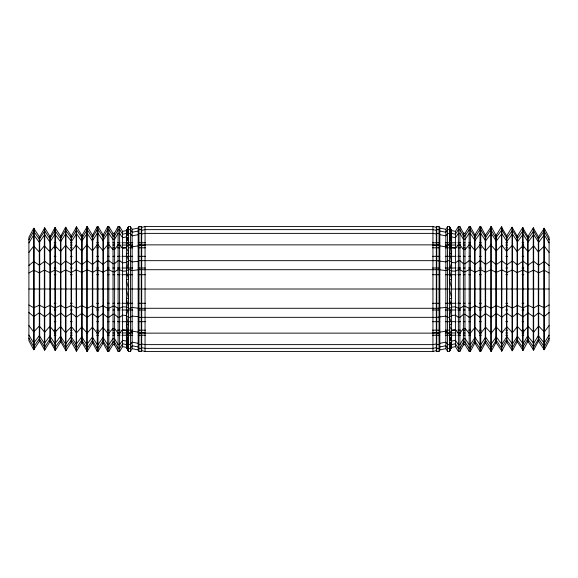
<?xml version="1.0" encoding="UTF-8"?>
<svg xmlns="http://www.w3.org/2000/svg" width="578" height="578" viewBox="0 0 578 578"><rect width="100%" height="100%" fill="white"/><g stroke="black" fill="none" stroke-linecap="round" stroke-linejoin="round"><path stroke-width="0.87" d="M127.955 241.004L128.533 238.497L126.394 236.929L122.594 237.659L119.624 233.382L118.1 233.382L114.61 239.176L113.042 239.473L108.808 233.382L107.667 233.382L102.963 240.535L97.993 233.382L97.234 233.382L92.357 240.831L87.184 233.404L81.744 241.12L76.578 233.7L71.535 241.409L65.56 234.003L60.524 241.712L54.946 234.3L49.91 242.009L44.744 234.581L39.297 242.305L33.726 234.892L28.9 242.905M549.1 335.096L544.274 343.108L538.299 335.702L533.66 343.404L527.685 335.999L523.054 343.7L517.476 336.288L512.44 343.997L506.87 336.584L501.827 344.293L496.256 336.88L490.816 344.596L485.643 337.169L480.766 344.618L480.007 344.618L475.037 337.465L470.333 344.618L469.192 344.618L464.958 338.527L463.39 338.824L459.9 344.618L458.376 344.618L455.406 340.341L451.606 341.071L449.467 339.503L450.045 336.996M549.1 252.42L544.274 246.055L538.299 251.936L533.66 245.823L528.09 251.712L523.054 245.592L517.079 251.466L512.44 245.354L506.465 251.228L501.827 245.123L496.256 251.004L490.816 244.877L485.643 250.773L480.766 244.862L480.007 244.862L475.037 250.534L470.333 244.862L469.192 244.862L464.958 249.696L463.39 249.458L459.9 244.862L458.376 244.862L455.406 248.251L451.606 247.68L449.467 244.862L447.56 244.862L445.855 246.813L439.822 245.896L439.034 244.862L436.744 244.862L436.303 245.368L432.944 244.862L145.056 244.862L141.697 245.368L141.256 244.862L138.966 244.862L138.178 245.896L132.145 246.813L130.44 244.862L128.533 244.862L126.394 241.727L127.463 237.551M128.106 235.051L128.533 233.382L130.44 233.382L132.145 235.838L138.178 234.69L138.966 233.382L141.256 233.382L141.697 234.018L145.056 233.382L432.944 233.382L436.303 234.018L436.744 233.382L439.034 233.382L439.822 234.69L445.855 235.838L447.56 233.382L451.606 233.425L455.406 234.198L458.376 229.632L459.9 229.632L463.39 235.817L464.958 236.135L469.192 229.632L470.333 229.632L475.037 237.269L480.007 229.632L480.766 229.632L485.643 237.58L490.816 229.654L495.852 237.883L501.827 229.979L506.87 238.215L512.44 230.297L517.476 238.526L523.054 230.615L528.09 238.844L533.66 230.925L538.299 239.148L544.274 231.243L549.1 239.798M449.894 342.949L449.467 344.618L447.56 344.618L445.855 342.162L439.822 343.31L439.034 344.618L436.744 344.618L436.303 343.982L432.944 344.618L145.056 344.618L141.697 343.982L141.256 344.618L138.966 344.618L138.178 343.31L132.145 342.162L130.44 344.618L126.394 344.575L122.594 343.802L119.624 348.368L118.1 348.368L114.61 342.183L113.042 341.865L108.808 348.368L107.667 348.368L102.963 340.731L97.993 348.368L97.234 348.368L92.357 340.42L87.184 348.346L81.744 340.102L76.578 348.028L71.535 339.799L65.56 347.703L60.921 339.481L54.946 347.385L49.91 339.156L44.744 347.082L39.297 338.838L33.726 346.757L28.9 338.202M450.537 340.449L451.606 336.273L449.467 333.138L447.56 333.138L445.855 331.187L439.822 332.104L439.034 333.138L436.744 333.138L436.303 332.632L432.944 333.138L145.056 333.138L141.697 332.632L141.256 333.138L138.966 333.138L138.178 332.104L132.145 331.187L130.44 333.138L128.533 333.138L126.394 330.32L122.594 329.749L119.624 333.138L118.1 333.138L114.61 328.542L113.042 328.304L108.808 333.138L107.667 333.138L102.963 327.466L97.993 333.138L97.234 333.138L92.357 327.227L87.184 333.123L81.744 326.996L76.578 332.892L71.535 326.772L65.56 332.646L60.524 326.527L54.946 332.408L49.91 326.288L44.744 332.184L39.297 326.057L33.726 331.945L28.9 325.58M122.594 231.373L122.594 346.627L119.624 351.424L118.1 351.424L114.61 344.921L114.61 233.079L118.1 226.576L119.624 226.576L122.594 231.373L126.394 230.564L128.533 226.576L130.44 226.576L132.145 229.336L132.145 348.664L130.44 351.424L128.533 351.424L126.394 347.436L126.394 230.564L128.533 227.342L126.394 233.425L122.594 234.198L119.624 229.632L118.1 229.632L114.61 235.817L113.042 236.135L108.808 229.632L107.667 229.632L103.368 237.255L97.993 229.632L97.234 229.632L92.357 237.58L87.184 229.654L82.148 237.883L76.578 229.972L71.535 238.201L65.56 230.297L60.524 238.526L54.946 230.615L49.91 238.844L44.744 230.918L39.297 239.162L33.726 231.243L28.9 239.798M455.406 346.627L455.406 231.373L458.376 226.576L459.9 226.576L463.39 233.079L463.39 344.921L459.9 351.424L458.376 351.424L455.406 346.627L451.606 347.436L449.467 351.424L447.56 351.424L445.855 348.664L445.855 229.336L447.56 226.576L449.467 226.576L451.606 230.564L451.606 347.436L449.467 350.658L451.606 344.575L455.406 343.802L458.376 348.368L459.9 348.368L463.39 342.183L464.958 341.865L469.192 348.368L470.333 348.368L474.632 340.745L480.007 348.368L480.766 348.368L485.643 340.42L491.221 348.332L496.256 340.102L501.422 348.028L506.465 339.799L512.44 347.703L517.079 339.481L522.649 347.4L527.685 339.17L533.66 347.075L538.703 338.838L544.274 346.757L549.1 338.202M126.394 231.279L128.533 226.576L128.533 351.424L126.394 346.721L128.533 348.368L130.44 348.368L132.145 345.745L138.178 346.973L138.966 348.368L141.256 348.368L141.697 347.689L145.056 348.368L432.944 348.368L436.303 347.689L436.744 348.368L439.034 348.368L439.822 346.973L445.855 345.745L447.56 348.368L449.467 348.368L451.606 346.721L449.467 351.424L449.467 226.576L451.606 231.279L449.467 229.632L447.56 229.632L445.855 232.255L439.822 231.027L439.034 229.632L436.744 229.632L436.303 230.311L432.944 229.632L145.056 229.632L141.697 230.311L141.256 229.632L138.966 229.632L138.178 231.027L132.145 232.255L130.44 229.632L128.533 229.632L126.394 231.279L128.533 227.342M33.726 228.274L28.9 237.269L28.9 340.731L33.726 349.726L39.297 341.41L39.297 236.59L33.726 228.274L33.726 349.726M39.701 236.583L44.744 227.927L49.91 236.265L49.91 341.735L44.744 350.073L39.701 341.417L39.701 236.583L39.297 236.59M50.315 236.25L54.946 227.609L60.524 235.932L60.524 342.068L55.351 350.405L50.315 341.75L50.315 236.25L49.91 236.265M60.921 235.918L65.56 227.277L71.13 235.6L71.13 342.4L65.964 350.738L60.921 342.082L60.921 235.918L60.524 235.932M71.535 235.586L76.578 226.93L81.744 235.268L81.744 342.732L76.578 351.07L71.535 342.414L71.535 235.586L71.13 235.6M82.148 235.253L87.184 226.598L92.357 234.935L92.357 343.065L87.184 351.402L82.148 342.747L82.148 235.253L81.744 235.268M92.762 234.921L97.234 226.576L97.993 226.576L102.963 234.603L102.963 343.397L97.993 351.424L97.234 351.424L92.762 343.079L92.762 234.921L92.357 234.935M103.368 234.589L107.667 226.576L108.808 226.576L113.042 233.418L113.042 344.582L108.808 351.424L107.667 351.424L103.368 343.411L103.368 234.589L102.963 234.603M138.178 228.043L138.966 226.576L141.256 226.576L141.697 227.291L141.697 350.709L141.256 351.424L138.966 351.424L138.178 349.957L138.178 228.043L132.145 229.336M439.034 351.424L439.822 349.957L439.822 228.043L439.034 226.576L436.744 226.576L436.303 227.291L436.303 350.709L436.744 351.424L439.034 351.424L439.034 226.576M470.333 351.424L474.632 343.411L474.632 234.589L470.333 226.576L469.192 226.576L464.958 233.418L464.958 344.582L469.192 351.424L470.333 351.424L470.333 226.576M480.766 351.424L485.238 343.079L485.238 234.921L480.766 226.576L480.007 226.576L475.037 234.603L475.037 343.397L480.007 351.424L480.766 351.424L480.766 226.576M491.221 351.388L495.852 342.747L495.852 235.253L491.221 226.612L485.643 234.935L485.643 343.065L491.221 351.388L491.221 226.612M501.827 351.056L506.465 342.414L506.465 235.586L501.422 226.93L496.256 235.268L496.256 342.732L501.827 351.056L501.827 226.944M512.44 350.723L517.079 342.082L517.079 235.918L512.036 227.262L506.87 235.6L506.87 342.4L512.44 350.723L512.44 227.277M523.054 350.391L527.685 341.75L527.685 236.25L522.649 227.595L517.476 235.932L517.476 342.068L523.054 350.391L523.054 227.609M533.66 350.058L538.299 341.417L538.299 236.583L533.256 227.927L528.09 236.265L528.09 341.735L533.66 350.058L533.66 227.942M544.274 349.726L549.1 340.731L549.1 237.269L544.274 228.274L538.703 236.59L538.703 341.41L544.274 349.726L544.274 228.274M449.467 350.658L451.606 346.721M126.394 241.727L128.533 238.497M449.467 339.503L451.606 336.273M28.9 335.096L33.726 343.108L39.297 335.695L44.34 343.404L49.91 335.991L54.946 343.7L60.524 336.288L65.56 343.997L71.13 336.584L76.173 344.293L81.744 336.88L86.779 344.589L92.357 337.169L97.234 344.618L97.993 344.618L102.963 337.465L107.667 344.618L108.808 344.618L113.042 338.527L114.61 338.824L118.1 344.618L119.624 344.618L122.594 340.341L126.394 341.071L128.533 344.618L126.394 336.273L127.254 335.023M450.746 242.977L451.606 241.727L449.467 233.382L451.606 236.929L455.406 237.659L458.376 233.382L459.9 233.382L463.39 239.176L464.958 239.473L469.192 233.382L470.333 233.382L475.037 240.535L480.007 233.382L480.766 233.382L485.643 240.831L491.221 233.411L496.256 241.12L501.827 233.707L506.87 241.416L512.44 234.003L517.476 241.712L523.054 234.3L528.09 242.009L533.66 234.596L538.703 242.305L544.274 234.892L549.1 242.905M28.9 252.42L33.726 246.055L39.297 251.943L44.34 245.823L49.91 251.712L54.946 245.592L60.524 251.473L65.56 245.354L71.13 251.242L76.173 245.123L81.744 251.004L86.779 244.884L92.357 250.773L97.234 244.862L97.993 244.862L102.963 250.534L107.667 244.862L108.808 244.862L113.042 249.696L114.61 249.458L118.1 244.862L119.624 244.862L122.594 248.251L126.394 247.68L128.533 244.862M449.467 333.138L451.606 330.32L455.406 329.749L458.376 333.138L459.9 333.138L463.39 328.542L464.958 328.304L469.192 333.138L470.333 333.138L475.037 327.466L480.007 333.138L480.766 333.138L485.643 327.227L491.221 333.116L496.256 326.996L501.827 332.877L506.87 326.758L512.44 332.646L517.476 326.527L523.054 332.408L528.09 326.288L533.66 332.177L538.703 326.057L544.274 331.945L549.1 325.58M28.9 265.512L33.726 261.429L39.297 265.208L44.744 261.27L49.91 265.056L54.946 261.126L60.921 264.905L65.56 260.974L71.535 264.753L76.578 260.822L81.744 264.608L87.184 260.671L92.357 264.457L97.234 260.664L97.993 260.664L102.963 264.305L107.667 260.664L108.808 260.664L113.042 263.763L114.61 263.611L118.1 260.664L119.624 260.664L122.594 262.838L126.394 262.47L128.533 260.664L130.44 260.664L132.145 261.913L138.178 261.328L138.966 260.664L436.744 260.664L445.855 261.913L447.56 260.664L449.467 260.664L451.606 262.47L455.406 262.838L458.376 260.664L459.9 260.664L463.39 263.611L464.958 263.763L469.192 260.664L470.333 260.664L475.037 264.305L480.007 260.664L480.766 260.664L485.643 264.457L491.221 260.678L496.256 264.608L501.827 260.83L506.87 264.753L512.44 260.974L517.476 264.905L523.054 261.126L528.09 265.056L533.66 261.278L538.703 265.208L544.274 261.429L549.1 265.512M549.1 312.488L544.274 316.571L538.703 312.792L533.66 316.722L528.09 312.944L523.054 316.874L517.476 313.095L512.44 317.026L506.87 313.247L501.827 317.17L496.256 313.392L491.221 317.322L485.643 313.543L480.766 317.336L480.007 317.336L475.037 313.695L470.333 317.336L469.192 317.336L464.958 314.237L463.39 314.389L459.9 317.336L458.376 317.336L455.406 315.162L451.606 315.53L449.467 317.336L447.56 317.336L445.855 316.087L436.744 317.336L138.966 317.336L138.178 316.672L132.145 316.087L130.44 317.336L128.533 317.336L126.394 315.53L122.594 315.162L119.624 317.336L118.1 317.336L114.61 314.389L113.042 314.237L108.808 317.336L107.667 317.336L102.963 313.695L97.993 317.336L97.234 317.336L92.357 313.543L87.184 317.329L81.744 313.392L76.578 317.178L71.535 313.247L65.56 317.026L60.921 313.095L54.946 316.874L49.91 312.944L44.744 316.73L39.297 312.792L33.726 316.571L28.9 312.488M126.394 330.32L128.533 339.503L126.394 341.071L127.586 345.124M451.606 247.68L449.467 238.497L451.606 236.929L450.414 232.876M28.9 273.011L33.726 270.237L39.297 272.809L44.34 270.128L49.91 272.7L54.946 270.027L60.524 272.599L65.56 269.926L71.13 272.498L76.173 269.825L81.744 272.397L87.184 269.716L92.762 272.289L97.234 269.709L102.963 272.187L107.667 269.709L108.808 269.709L113.042 271.826L114.61 271.718L118.1 269.709L119.624 269.709L122.594 271.19L126.394 270.945L128.533 269.709L130.44 269.709L132.145 270.562L138.966 269.709L439.034 269.709L445.855 270.562L447.56 269.709L449.467 269.709L451.606 270.945L455.406 271.19L458.376 269.709L459.9 269.709L463.39 271.718L464.958 271.826L469.192 269.709L470.333 269.709L475.037 272.187L480.766 269.709L485.643 272.296L490.816 269.716L496.256 272.397L501.827 269.825L506.87 272.498L512.44 269.926L517.079 272.599L523.054 270.027L528.09 272.7L533.66 270.128L538.703 272.809L544.274 270.237L549.1 273.011M549.1 304.989L544.274 307.763L538.703 305.191L533.66 307.872L528.09 305.3L523.054 307.973L517.476 305.401L512.44 308.074L506.87 305.502L501.827 308.175L496.256 305.603L491.221 308.276L485.643 305.704L480.766 308.291L475.037 305.813L470.333 308.291L469.192 308.291L464.958 306.174L463.39 306.282L459.9 308.291L458.376 308.291L455.406 306.81L451.606 307.055L449.467 308.291L447.56 308.291L445.855 307.438L436.744 308.291L138.966 308.291L132.145 307.438L130.44 308.291L128.533 308.291L126.394 307.055L122.594 306.81L119.624 308.291L118.1 308.291L114.61 306.282L113.042 306.174L108.808 308.291L107.667 308.291L102.963 305.813L97.234 308.291L92.357 305.704L87.184 308.284L81.744 305.603L76.578 308.182L71.535 305.509L65.56 308.074L60.524 305.401L54.946 307.973L49.91 305.3L44.744 307.872L39.297 305.191L33.726 307.763L28.9 304.989M113.042 233.418L114.61 233.079M141.697 227.291L145.056 226.576L432.944 226.576L436.303 227.291M141.697 350.709L145.056 351.424L432.944 351.424L436.303 350.709M439.822 349.957L445.855 348.664M463.39 344.921L464.958 344.582M474.632 343.411L475.037 343.397M485.238 343.079L485.643 343.065M495.852 342.747L496.256 342.732M506.465 342.414L506.87 342.4M517.079 342.082L517.476 342.068M527.685 341.75L528.09 341.735M538.299 341.417L538.703 341.41M54.188 242.774L55.994 242.774M70.444 242.774L72.25 242.774M96.634 242.774L98.441 242.774M107.472 242.774L109.278 242.774M112.891 242.774L114.697 242.774M117.406 242.774L120.116 242.774M121.922 242.774L132.759 242.774M138.178 242.774L145.403 242.774M432.597 242.774L439.822 242.774M445.241 242.774L456.078 242.774M457.884 242.774L460.594 242.774M463.303 242.774L465.109 242.774M468.722 242.774L470.528 242.774M479.559 242.774L481.366 242.774M505.75 242.774L507.556 242.774M522.006 242.774L523.812 242.774M54.188 245.036L55.994 245.036M70.444 245.036L72.25 245.036M96.634 245.036L98.441 245.036M107.472 245.036L109.278 245.036M112.891 245.036L114.697 245.036M117.406 245.036L120.116 245.036M121.922 245.036L132.759 245.036M138.178 245.036L145.403 245.036M432.597 245.036L439.822 245.036M445.241 245.036L456.078 245.036M457.884 245.036L460.594 245.036M463.303 245.036L465.109 245.036M468.722 245.036L470.528 245.036M479.559 245.036L481.366 245.036M505.75 245.036L507.556 245.036M522.006 245.036L523.812 245.036M54.188 247.818L55.994 247.818M70.444 247.818L72.25 247.818M96.634 247.818L98.441 247.818M107.472 247.818L109.278 247.818M112.891 247.818L114.697 247.818M117.406 247.818L120.116 247.818M121.922 247.818L126.438 247.818M128.244 247.818L132.759 247.818M138.178 247.818L145.403 247.818M432.597 247.818L439.822 247.818M445.241 247.818L456.078 247.818M457.884 247.818L460.594 247.818M463.303 247.818L465.109 247.818M468.722 247.818L470.528 247.818M479.559 247.818L481.366 247.818M505.75 247.818L507.556 247.818M522.006 247.818L523.812 247.818M54.188 256.314L55.994 256.314M70.444 256.314L72.25 256.314M96.634 256.314L98.441 256.314M107.472 256.314L109.278 256.314M112.891 256.314L114.697 256.314M117.406 256.314L120.116 256.314M121.922 256.314L132.759 256.314M138.178 256.314L145.403 256.314M432.597 256.314L439.822 256.314M445.241 256.314L456.078 256.314M457.884 256.314L460.594 256.314M463.303 256.314L465.109 256.314M468.722 256.314L470.528 256.314M479.559 256.314L481.366 256.314M505.75 256.314L507.556 256.314M522.006 256.314L523.812 256.314M54.188 268.011L55.994 268.011M70.444 268.011L72.25 268.011M96.634 268.011L98.441 268.011M107.472 268.011L109.278 268.011M112.891 268.011L114.697 268.011M117.406 268.011L120.116 268.011M121.922 268.011L132.759 268.011M138.178 268.011L145.403 268.011M432.597 268.011L439.822 268.011M445.241 268.011L456.078 268.011M457.884 268.011L460.594 268.011M463.303 268.011L465.109 268.011M468.722 268.011L470.528 268.011M479.559 268.011L481.366 268.011M505.75 268.011L507.556 268.011M522.006 268.011L523.812 268.011M54.188 274.716L55.994 274.716M70.444 274.716L72.25 274.716M96.634 274.716L98.441 274.716M107.472 274.716L109.278 274.716M112.891 274.716L114.697 274.716M117.406 274.716L120.116 274.716M121.922 274.716L132.759 274.716M138.178 274.716L145.403 274.716M432.597 274.716L439.822 274.716M445.241 274.716L456.078 274.716M457.884 274.716L460.594 274.716M463.303 274.716L465.109 274.716M468.722 274.716L470.528 274.716M479.559 274.716L481.366 274.716M505.75 274.716L507.556 274.716M522.006 274.716L523.812 274.716M28.9 289L549.1 289M54.188 303.284L55.994 303.284M70.444 303.284L72.25 303.284M96.634 303.284L98.441 303.284M107.472 303.284L109.278 303.284M112.891 303.284L114.697 303.284M117.406 303.284L120.116 303.284M121.922 303.284L132.759 303.284M138.178 303.284L145.403 303.284M432.597 303.284L439.822 303.284M445.241 303.284L456.078 303.284M457.884 303.284L460.594 303.284M463.303 303.284L465.109 303.284M468.722 303.284L470.528 303.284M479.559 303.284L481.366 303.284M505.75 303.284L507.556 303.284M522.006 303.284L523.812 303.284M54.188 309.989L55.994 309.989M70.444 309.989L72.25 309.989M96.634 309.989L98.441 309.989M107.472 309.989L109.278 309.989M112.891 309.989L114.697 309.989M117.406 309.989L120.116 309.989M121.922 309.989L132.759 309.989M138.178 309.989L145.403 309.989M432.597 309.989L439.822 309.989M445.241 309.989L456.078 309.989M457.884 309.989L460.594 309.989M463.303 309.989L465.109 309.989M468.722 309.989L470.528 309.989M479.559 309.989L481.366 309.989M505.75 309.989L507.556 309.989M522.006 309.989L523.812 309.989M54.188 321.686L55.994 321.686M70.444 321.686L72.25 321.686M96.634 321.686L98.441 321.686M107.472 321.686L109.278 321.686M112.891 321.686L114.697 321.686M117.406 321.686L120.116 321.686M121.922 321.686L132.759 321.686M138.178 321.686L145.403 321.686M432.597 321.686L439.822 321.686M445.241 321.686L456.078 321.686M457.884 321.686L460.594 321.686M463.303 321.686L465.109 321.686M468.722 321.686L470.528 321.686M479.559 321.686L481.366 321.686M505.75 321.686L507.556 321.686M522.006 321.686L523.812 321.686M54.188 330.183L55.994 330.183M70.444 330.183L72.25 330.183M96.634 330.183L98.441 330.183M107.472 330.183L109.278 330.183M112.891 330.183L114.697 330.183M117.406 330.183L120.116 330.183M121.922 330.183L132.759 330.183M138.178 330.183L145.403 330.183M432.597 330.183L439.822 330.183M445.241 330.183L449.756 330.183M451.562 330.183L456.078 330.183M457.884 330.183L460.594 330.183M463.303 330.183L465.109 330.183M468.722 330.183L470.528 330.183M479.559 330.183L481.366 330.183M505.75 330.183L507.556 330.183M522.006 330.183L523.812 330.183M54.188 332.964L55.994 332.964M70.444 332.964L72.25 332.964M96.634 332.964L98.441 332.964M107.472 332.964L109.278 332.964M112.891 332.964L114.697 332.964M117.406 332.964L120.116 332.964M121.922 332.964L132.759 332.964M138.178 332.964L145.403 332.964M432.597 332.964L439.822 332.964M445.241 332.964L456.078 332.964M457.884 332.964L460.594 332.964M463.303 332.964L465.109 332.964M468.722 332.964L470.528 332.964M479.559 332.964L481.366 332.964M505.75 332.964L507.556 332.964M522.006 332.964L523.812 332.964M54.188 335.226L55.994 335.226M70.444 335.226L72.25 335.226M96.634 335.226L98.441 335.226M107.472 335.226L109.278 335.226M112.891 335.226L114.697 335.226M117.406 335.226L120.116 335.226M121.922 335.226L132.759 335.226M138.178 335.226L145.403 335.226M432.597 335.226L439.822 335.226M445.241 335.226L456.078 335.226M457.884 335.226L460.594 335.226M463.303 335.226L465.109 335.226M468.722 335.226L470.528 335.226M479.559 335.226L481.366 335.226M505.75 335.226L507.556 335.226M522.006 335.226L523.812 335.226M474.632 234.589L475.037 234.603M485.238 234.921L485.643 234.935M495.852 235.253L496.256 235.268M506.465 235.586L506.87 235.6M517.079 235.918L517.476 235.932M527.685 236.25L528.09 236.265M538.299 236.583L538.703 236.59M39.297 341.41L39.701 341.417M49.91 341.735L50.315 341.75M60.524 342.068L60.921 342.082M71.13 342.4L71.535 342.414M81.744 342.732L82.148 342.747M92.357 343.065L92.762 343.079M102.963 343.397L103.368 343.411M439.822 228.043L445.855 229.336M455.406 231.373L451.606 230.564L449.467 227.342L451.606 233.425L449.467 229.632L449.937 231.251M463.39 233.079L464.958 233.418M113.042 344.582L114.61 344.921M122.594 346.627L126.394 347.436L128.533 350.658L126.394 344.575L128.533 348.368L128.063 346.749M132.145 348.664L138.178 349.957M449.467 238.497L451.606 241.727M126.394 336.273L128.533 339.503M449.467 227.342L451.606 231.279M126.394 346.721L128.533 350.658M451.606 330.32L449.467 325.689L451.606 323.348L449.467 317.336L451.606 307.055L449.467 298.768L451.606 298.14L449.467 289M126.394 247.68L128.533 252.311L126.394 254.652L128.533 260.664L126.394 270.945L128.533 279.232L126.394 279.86L128.533 289M451.606 289L449.467 279.232L451.606 279.86L449.467 269.709L451.606 262.47L449.467 252.311L451.606 254.652L449.467 244.862M126.394 289L128.533 298.768L126.394 298.14L128.533 308.291L126.394 315.53L128.533 325.689L126.394 323.348L128.533 333.138M543.869 228.259L543.869 349.741M533.256 227.927L533.256 350.073M522.649 227.595L522.649 350.405M512.036 227.262L512.036 350.738M501.422 226.93L501.422 351.07M490.816 226.598L490.816 351.402M480.007 226.576L480.007 351.424M469.192 226.576L469.192 351.424M459.9 226.576L459.9 351.424M458.376 226.576L458.376 351.424M447.56 226.576L447.56 351.424M436.744 226.576L436.744 351.424M432.944 226.576L432.944 351.424M145.056 226.576L145.056 351.424M141.256 226.576L141.256 351.424M138.966 226.576L138.966 351.424M130.44 226.576L130.44 351.424M119.624 226.576L119.624 351.424M118.1 226.576L118.1 351.424M108.808 226.576L108.808 351.424M107.667 226.576L107.667 351.424M97.993 226.576L97.993 351.424M97.234 226.576L97.234 351.424M87.184 226.598L87.184 351.402M86.779 226.612L86.779 351.388M76.578 226.93L76.578 351.07M76.173 226.944L76.173 351.056M65.964 227.262L65.964 350.738M65.56 227.277L65.56 350.723M55.351 227.595L55.351 350.405M54.946 227.609L54.946 350.391M44.744 227.927L44.744 350.073M44.34 227.942L44.34 350.058M34.131 228.259L34.131 349.741M128.533 229.632L126.394 236.929L128.533 233.382L126.394 233.425L128.533 229.632M451.606 341.071L449.467 348.368L451.606 344.575L449.467 344.618L451.606 341.071"/></g></svg>
